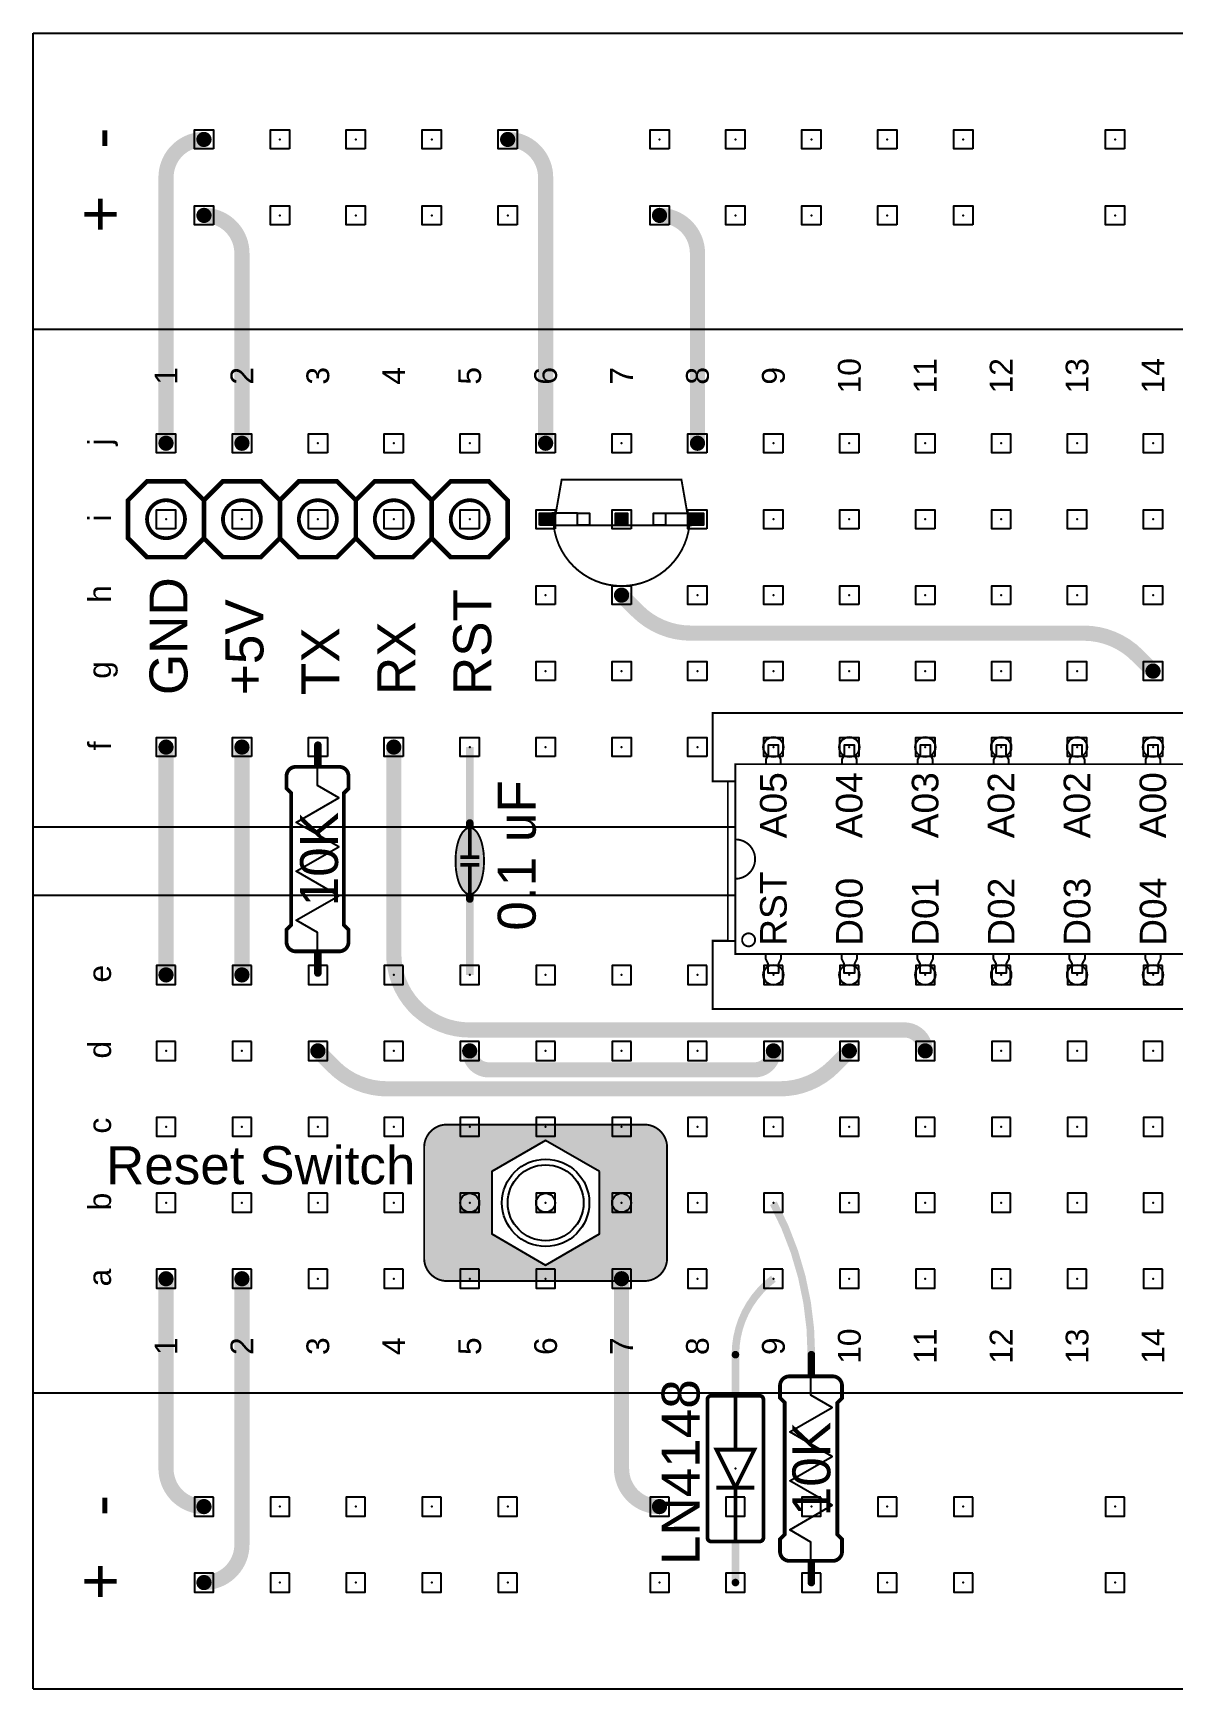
# Model space of a CAD drawing. Header units: inches. Extents: x -1.06 to 2.19, y 1.16 to 3.34.
# Drawn here: x -1.062 to 0.439, y 1.16 to 3.34 of the extents above; entities that cross this region are included whole.
import ezdxf
from ezdxf.enums import TextEntityAlignment as Align

# ---------------------------------------------------------------- set-up
doc = ezdxf.new("R2010")
doc.units = ezdxf.units.IN
doc.header["$MEASUREMENT"] = 0
for name, color, linetype in [('21', 251, 'Continuous'), ('23', 178, 'Continuous'), ('51', 251, 'Continuous'), ('breadboard', 7, 'Continuous'), ('tiepoints', 7, 'Continuous')]:
    doc.layers.add(name, color=color, linetype=linetype)
doc.styles.add('Arial', font='arial.ttf')
doc.styles.add('Pins', font='arial.ttf', dxfattribs={"height": 0.05})
doc.styles.get("Standard").update_dxf_attribs({"font": 'arial.ttf'})

# ---------------------------------------------------------------- blocks, each defined once
blk = doc.blocks.new('Dip_Chip_28_ATMEGA328')
at = {"linetype": 'ByBlock'}
blk.add_wipeout([(-0.05, 0.275), (-0.05, 0.025), (1.35, 0.025), (1.35, 0.275)], dxfattribs=at)
for points in [[(0.01, 0.275), (0.01, 0.2812), (0.0067, 0.2875), (0.0067, 0.3), (-0.0067, 0.3), (-0.0067, 0.2875), (-0.01, 0.2812), (-0.01, 0.275)], [(0.11, 0.275), (0.11, 0.2812), (0.1067, 0.2875), (0.1067, 0.3), (0.0933, 0.3), (0.0933, 0.2875), (0.09, 0.2812), (0.09, 0.275)], [(0.21, 0.275), (0.21, 0.2812), (0.2067, 0.2875), (0.2067, 0.3), (0.1933, 0.3), (0.1933, 0.2875), (0.19, 0.2812), (0.19, 0.275)], [(0.31, 0.275), (0.31, 0.2812), (0.3067, 0.2875), (0.3067, 0.3), (0.2933, 0.3), (0.2933, 0.2875), (0.29, 0.2812), (0.29, 0.275)], [(0.41, 0.275), (0.41, 0.2812), (0.4067, 0.2875), (0.4067, 0.3), (0.3933, 0.3), (0.3933, 0.2875), (0.39, 0.2812), (0.39, 0.275)], [(0.51, 0.275), (0.51, 0.2812), (0.5067, 0.2875), (0.5067, 0.3), (0.4933, 0.3), (0.4933, 0.2875), (0.49, 0.2812), (0.49, 0.275)], [(0.61, 0.275), (0.61, 0.2812), (0.6067, 0.2875), (0.6067, 0.3), (0.5933, 0.3), (0.5933, 0.2875), (0.59, 0.2812), (0.59, 0.275)], [(0.71, 0.275), (0.71, 0.2812), (0.7067, 0.2875), (0.7067, 0.3), (0.6933, 0.3), (0.6933, 0.2875), (0.69, 0.2812), (0.69, 0.275)], [(0.81, 0.275), (0.81, 0.2812), (0.8067, 0.2875), (0.8067, 0.3), (0.7933, 0.3), (0.7933, 0.2875), (0.79, 0.2812), (0.79, 0.275)], [(0.91, 0.275), (0.91, 0.2812), (0.9067, 0.2875), (0.9067, 0.3), (0.8933, 0.3), (0.8933, 0.2875), (0.89, 0.2812), (0.89, 0.275)], [(1.01, 0.275), (1.01, 0.2812), (1.0067, 0.2875), (1.0067, 0.3), (0.9933, 0.3), (0.9933, 0.2875), (0.99, 0.2812), (0.99, 0.275)], [(1.11, 0.275), (1.11, 0.2812), (1.1067, 0.2875), (1.1067, 0.3), (1.0933, 0.3), (1.0933, 0.2875), (1.09, 0.2812), (1.09, 0.275)], [(1.21, 0.275), (1.21, 0.2812), (1.2067, 0.2875), (1.2067, 0.3), (1.1933, 0.3), (1.1933, 0.2875), (1.19, 0.2812), (1.19, 0.275)], [(1.31, 0.275), (1.31, 0.2812), (1.3067, 0.2875), (1.3067, 0.3), (1.2933, 0.3), (1.2933, 0.2875), (1.29, 0.2812), (1.29, 0.275)], [(0.01, 0.025), (0.01, 0.0187), (0.0067, 0.0125), (0.0067, 0), (-0.0067, 0), (-0.0067, 0.0125), (-0.01, 0.0187), (-0.01, 0.025)], [(0.11, 0.025), (0.11, 0.0187), (0.1067, 0.0125), (0.1067, 0), (0.0933, 0), (0.0933, 0.0125), (0.09, 0.0187), (0.09, 0.025)], [(0.21, 0.025), (0.21, 0.0187), (0.2067, 0.0125), (0.2067, 0), (0.1933, 0), (0.1933, 0.0125), (0.19, 0.0187), (0.19, 0.025)], [(0.31, 0.025), (0.31, 0.0187), (0.3067, 0.0125), (0.3067, 0), (0.2933, 0), (0.2933, 0.0125), (0.29, 0.0187), (0.29, 0.025)], [(0.41, 0.025), (0.41, 0.0187), (0.4067, 0.0125), (0.4067, 0), (0.3933, 0), (0.3933, 0.0125), (0.39, 0.0187), (0.39, 0.025)], [(0.51, 0.025), (0.51, 0.0187), (0.5067, 0.0125), (0.5067, 0), (0.4933, 0), (0.4933, 0.0125), (0.49, 0.0187), (0.49, 0.025)], [(0.61, 0.025), (0.61, 0.0187), (0.6067, 0.0125), (0.6067, 0), (0.5933, 0), (0.5933, 0.0125), (0.59, 0.0187), (0.59, 0.025)], [(0.71, 0.025), (0.71, 0.0187), (0.7067, 0.0125), (0.7067, 0), (0.6933, 0), (0.6933, 0.0125), (0.69, 0.0187), (0.69, 0.025)], [(0.81, 0.025), (0.81, 0.0187), (0.8067, 0.0125), (0.8067, 0), (0.7933, 0), (0.7933, 0.0125), (0.79, 0.0187), (0.79, 0.025)], [(0.91, 0.025), (0.91, 0.0187), (0.9067, 0.0125), (0.9067, 0), (0.8933, 0), (0.8933, 0.0125), (0.89, 0.0187), (0.89, 0.025)], [(1.01, 0.025), (1.01, 0.0187), (1.0067, 0.0125), (1.0067, 0), (0.9933, 0), (0.9933, 0.0125), (0.99, 0.0187), (0.99, 0.025)], [(1.11, 0.025), (1.11, 0.0187), (1.1067, 0.0125), (1.1067, 0), (1.0933, 0), (1.0933, 0.0125), (1.09, 0.0187), (1.09, 0.025)], [(1.21, 0.025), (1.21, 0.0187), (1.2067, 0.0125), (1.2067, 0), (1.1933, 0), (1.1933, 0.0125), (1.19, 0.0187), (1.19, 0.025)], [(1.31, 0.025), (1.31, 0.0187), (1.3067, 0.0125), (1.3067, 0), (1.2933, 0), (1.2933, 0.0125), (1.29, 0.0187), (1.29, 0.025)]]:
    blk.add_lwpolyline(points, dxfattribs=at)
at = {"linetype": 'ByBlock', "const_width": 0.0025}
blk.add_lwpolyline([(-0.05, 0.275), (-0.05, 0.025), (1.35, 0.025), (1.35, 0.275)], close=True, dxfattribs=at)
blk.add_lwpolyline([(-0.05, 0.1241, 1), (-0.05, 0.1759)], format="xyb", dxfattribs=at)
blk.add_lwpolyline([(-0.0241, 0.0437, 1), (-0.0412, 0.0437, 1)], format="xyb", close=True, dxfattribs=at)
at = {"linetype": 'ByBlock', "style": 'Arial'}
for s, p in [(' A05', (-0.0002, 0.2644)), ('A04', (0.0998, 0.2644)), ('A03', (0.1998, 0.2644)), ('A02', (0.2998, 0.2644)), ('A02', (0.3998, 0.2644)), ('A00', (0.4998, 0.2644)), ('GND', (0.5998, 0.2644)), ('ARF', (0.6998, 0.2644)), ('VCC', (0.7998, 0.2644)), ('D13', (0.8998, 0.2644)), ('D12', (0.9998, 0.2644)), ('D11', (1.0998, 0.2644)), ('D10', (1.1998, 0.2644)), ('D09', (1.2998, 0.2644))]:
    blk.add_text(s, height=0.035, rotation=90, dxfattribs=at).set_placement(p, align=Align.MIDDLE_RIGHT)
for s, p in [('RST', (0, 0.0358)), ('VCC', (0.6, 0.0358)), ('GND', (0.7, 0.0358)), ('OC1', (0.8, 0.0358)), ('OC2', (0.9, 0.0358)), ('D00', (0.1, 0.0358)), ('D01', (0.2, 0.0358)), ('D02', (0.3, 0.0358)), ('D03', (0.4, 0.0358)), ('D04', (0.5, 0.0358)), ('D05', (1, 0.0358)), ('D06', (1.1, 0.0358)), ('D07', (1.2, 0.0358)), ('D08', (1.3, 0.0358))]:
    blk.add_text(s, height=0.035, rotation=90, dxfattribs=at).set_placement(p, align=Align.MIDDLE_LEFT)
blk = doc.blocks.new('TiePoint')
at = {"color": 1}
blk.add_lwpolyline([(0.0125, -0.0125), (0.0125, 0.0125), (-0.0125, 0.0125), (-0.0125, -0.0125)], close=True, dxfattribs=at)
at = {"color": 7}
blk.add_point((0, 0), dxfattribs=at)
blk = doc.blocks.new('breadboard (400)')
at = {"color": 7}
for p, q in [((-0.54, 3.075), (-0.54, -0.175)), ((1.64, 3.075), (1.64, -0.175))]:
    blk.add_line(p, q, dxfattribs=at)
at = {"layer": 'breadboard', "color": 0}
for p, q in [((-0.54, 3.075), (1.64, 3.075)), ((-0.15, 3.075), (-0.15, -0.175)), ((0.505, 3.075), (0.505, -0.175)), ((0.595, 3.075), (0.595, -0.175)), ((1.25, 3.075), (1.25, -0.175))]:
    blk.add_line(p, q, dxfattribs=at)
at = {"layer": 'tiepoints', "color": 0}
for p in [(0, 2.9), (0.1, 2.9), (0.2, 2.9), (0.3, 2.9), (0.4, 2.9), (-0.4, 2.85), (-0.3, 2.85), (0, 2.8), (0.1, 2.8), (0.2, 2.8), (0.3, 2.8), (0.4, 2.8), (-0.4, 2.75), (-0.3, 2.75), (0, 2.7), (0.1, 2.7), (0.2, 2.7), (0.3, 2.7), (0.4, 2.7), (-0.4, 2.65), (-0.3, 2.65), (0, 2.6), (0.1, 2.6), (0.2, 2.6), (0.3, 2.6), (0.4, 2.6), (-0.4, 2.55), (-0.3, 2.55), (0, 2.5), (0.1, 2.5), (0.2, 2.5), (0.3, 2.5), (0.4, 2.5), (-0.4, 2.45), (-0.3, 2.45), (0, 2.4), (0.1, 2.4), (0.2, 2.4), (0.3, 2.4), (0.4, 2.4), (0, 2.3), (0.1, 2.3), (0.2, 2.3), (0.3, 2.3), (0.4, 2.3), (-0.4, 2.25), (-0.3, 2.25), (0, 2.2), (0.1, 2.2), (0.2, 2.2), (0.3, 2.2), (0.4, 2.2), (-0.4, 2.15), (-0.3, 2.15), (0, 2.1), (0.1, 2.1), (0.2, 2.1), (0.3, 2.1), (0.4, 2.1), (-0.4, 2.05), (-0.3, 2.05), (0, 2), (0.1, 2), (0.2, 2), (0.3, 2), (0.4, 2), (-0.4, 1.95), (-0.3, 1.95), (0, 1.9), (0.1, 1.9), (0.2, 1.9), (0.3, 1.9), (0.4, 1.9), (-0.4, 1.85), (-0.3, 1.85), (0, 1.8), (0.1, 1.8), (0.2, 1.8), (0.3, 1.8), (0.4, 1.8), (0, 1.7), (0.1, 1.7), (0.2, 1.7), (0.3, 1.7), (0.4, 1.7), (-0.4, 1.65), (-0.3, 1.65), (0, 1.6), (0.1, 1.6), (0.2, 1.6), (0.3, 1.6), (0.4, 1.6)]:
    blk.add_blockref('TiePoint', p, dxfattribs=at)
at = {"layer": 'tiepoints', "color": 0, "xscale": -1}
for p in [(0.7, 2.9), (0.8, 2.9), (0.9, 2.9), (1, 2.9), (1.1, 2.9), (1.4, 2.85), (1.5, 2.85), (0.7, 2.8), (0.8, 2.8), (0.9, 2.8), (1, 2.8), (1.1, 2.8), (1.4, 2.75), (1.5, 2.75), (0.7, 2.7), (0.8, 2.7), (0.9, 2.7), (1, 2.7), (1.1, 2.7), (1.4, 2.65), (1.5, 2.65), (0.7, 2.6), (0.8, 2.6), (0.9, 2.6), (1, 2.6), (1.1, 2.6), (1.4, 2.55), (1.5, 2.55), (0.7, 2.5), (0.8, 2.5), (0.9, 2.5), (1, 2.5), (1.1, 2.5), (1.4, 2.45), (1.5, 2.45), (0.7, 2.4), (0.8, 2.4), (0.9, 2.4), (1, 2.4), (1.1, 2.4), (0.7, 2.3), (0.8, 2.3), (0.9, 2.3), (1, 2.3), (1.1, 2.3), (1.4, 2.25), (1.5, 2.25), (0.7, 2.2), (0.8, 2.2), (0.9, 2.2), (1, 2.2), (1.1, 2.2), (1.4, 2.15), (1.5, 2.15), (0.7, 2.1), (0.8, 2.1), (0.9, 2.1), (1, 2.1), (1.1, 2.1), (1.4, 2.05), (1.5, 2.05), (0.7, 2), (0.8, 2), (0.9, 2), (1, 2), (1.1, 2), (1.4, 1.95), (1.5, 1.95), (0.7, 1.9), (0.8, 1.9), (0.9, 1.9), (1, 1.9), (1.1, 1.9), (1.4, 1.85), (1.5, 1.85), (0.7, 1.8), (0.8, 1.8), (0.9, 1.8), (1, 1.8), (1.1, 1.8), (0.7, 1.7), (0.8, 1.7), (0.9, 1.7), (1, 1.7), (1.1, 1.7), (1.4, 1.65), (1.5, 1.65), (0.7, 1.6), (0.8, 1.6), (0.9, 1.6), (1, 1.6), (1.1, 1.6)]:
    blk.add_blockref('TiePoint', p, dxfattribs=at)
at = {"layer": 'breadboard', "color": 254, "style": 'Pins'}
for s, height, p in [('+', 0.06, (-0.39844, 2.98744)), ('a', 0.03, (0.00156, 2.98744)), ('b', 0.03, (0.10156, 2.98744)), ('c', 0.03, (0.20156, 2.98744)), ('d', 0.03, (0.30156, 2.98744)), ('e', 0.03, (0.40156, 2.98744)), ('f', 0.03, (0.70156, 2.98744)), ('g', 0.03, (0.80156, 2.98744)), ('h', 0.03, (0.90156, 2.98744)), ('i', 0.03, (1.00156, 2.98744)), ('j', 0.03, (1.10156, 2.98744)), ('+', 0.06, (1.40156, 2.98744)), ('-', 0.06, (-0.29844, 2.98744)), ('-', 0.06, (1.50156, 2.98744)), ('1', 0.03, (-0.0888, 2.90005)), ('1', 0.03, (1.1888, 2.90005)), ('2', 0.03, (-0.0888, 2.80005)), ('2', 0.03, (1.1888, 2.80005)), ('3', 0.03, (-0.0888, 2.70005)), ('3', 0.03, (1.1888, 2.70005)), ('4', 0.03, (-0.0888, 2.60005)), ('4', 0.03, (1.1888, 2.60005)), ('5', 0.03, (-0.0888, 2.50005)), ('5', 0.03, (1.1888, 2.50005)), ('6', 0.03, (-0.0888, 2.40005)), ('6', 0.03, (1.1888, 2.40005)), ('7', 0.03, (-0.0888, 2.30005)), ('7', 0.03, (1.1888, 2.30005)), ('8', 0.03, (-0.0888, 2.20005)), ('8', 0.03, (1.1888, 2.20005)), ('9', 0.03, (-0.0888, 2.10005)), ('9', 0.03, (1.1888, 2.10005)), ('10', 0.03, (-0.0888, 2.00005)), ('10', 0.03, (1.1888, 2.00005)), ('11', 0.03, (-0.0888, 1.90005)), ('11', 0.03, (1.1888, 1.90005)), ('12', 0.03, (-0.0888, 1.80005)), ('12', 0.03, (1.1888, 1.80005)), ('13', 0.03, (-0.0888, 1.70005)), ('13', 0.03, (1.1888, 1.70005)), ('14', 0.03, (-0.0888, 1.60005)), ('14', 0.03, (1.1888, 1.60005))]:
    blk.add_text(s, height=height, dxfattribs=at).set_placement(p, align=Align.MIDDLE_CENTER)
blk = doc.blocks.new('resistor_0.25W')
at = {"linetype": 'ByBlock'}
blk.add_lwpolyline([(0.026, 0.0005), (0.0533, 0.0005), (0.0694, 0.0284), (0.1017, -0.0275), (0.1339, 0.0284), (0.1661, -0.0275), (0.1983, 0.0284), (0.2306, -0.0275), (0.2467, 0.0005), (0.274, 0.0005)], dxfattribs=at)
at = {"linetype": 'ByBlock', "const_width": 0.005}
for points in [[(-0.0025, 0, 1), (0.0025, 0, 1)], [(0.2975, 0, 1), (0.3025, 0, 1)]]:
    blk.add_lwpolyline(points, format="xyb", close=True, dxfattribs=at)
at = {"layer": '21', "const_width": 0.005}
blk.add_lwpolyline([(0.0285, 0.0005), (0.0285, -0.028, 0.414214), (0.0409, -0.0404), (0.057, -0.0404), (0.0632, -0.0342), (0.2368, -0.0342), (0.243, -0.0404), (0.2591, -0.0404, 0.414214), (0.2715, -0.028), (0.2715, 0.0005), (0.2715, 0.0289, 0.414214), (0.2591, 0.0413), (0.243, 0.0413), (0.2368, 0.0351), (0.0632, 0.0351), (0.057, 0.0413), (0.0409, 0.0413, 0.414214), (0.0285, 0.0289)], format="xyb", close=True, dxfattribs=at)
at = {"layer": '23'}
blk.add_point((0.1321, 0), dxfattribs=at)
at = {"layer": '51', "const_width": 0.01}
for points in [[(0, 0), (0.026, 0)], [(0.3, 0), (0.274, 0)]]:
    blk.add_lwpolyline(points, dxfattribs=at)
blk = doc.blocks.new('Diode_Plane_DO-41')
at = {"linetype": 'ByBlock', "const_width": 0.005}
for points in [[(0.054075, -0.03187, 0.41421356), (0.059075, -0.03687), (0.240925, -0.03687, 0.41421356), (0.245925, -0.03187), (0.245925, 0.03187, 0.41421356), (0.240925, 0.03687), (0.059075, 0.03687, 0.41421356), (0.054075, 0.03187)], [(-0.0025, 0, 1), (0.0025, 0, 1)], [(0.2975, 0, 1), (0.3025, 0, 1)]]:
    blk.add_lwpolyline(points, format="xyb", close=True, dxfattribs=at)
at = {"linetype": 'ByBlock'}
for points in [[(0.051575, 0, 0.005, 0.005, 0), (0.125, 0, 0.005, 0.005, 0)], [(0.175, 0, 0.005, 0.005, 0), (0.248425, 0, 0.005, 0.005, 0)]]:
    blk.add_lwpolyline(points, format="xyseb", dxfattribs=at)
at = {"layer": '21', "const_width": 0.005}
blk.add_lwpolyline([(0.125, 0), (0.175, 0.025), (0.175, -0.025)], close=True, dxfattribs=at)
at = {"layer": '21'}
for points, const_width in [([(0.125, 0.025), (0.125, -0.025)], 0.005), ([(0, 0), (0.051575, 0)], 0.01), ([(0.248425, 0), (0.3, 0)], 0.01)]:
    blk.add_lwpolyline(points, dxfattribs=dict(at, const_width=const_width))
at = {"layer": '23'}
blk.add_point((0.15, 0), dxfattribs=at)
blk = doc.blocks.new('switch_push_buttonl')
h = blk.add_hatch(color=256)
h.set_gradient(color1=(255, 251, 230), color2=(255, 251, 230))
edge = h.paths.add_edge_path()
edge.add_arc((-0.03, -0.073), 0.03, 180, 270)
edge.add_line((-0.03, -0.103), (0.23, -0.103))
edge.add_arc((0.23, -0.073), 0.03, 270, 360)
edge.add_line((0.26, -0.073), (0.26, 0.073))
edge.add_arc((0.23, 0.073), 0.03, 0, 90)
edge.add_line((0.23, 0.103), (-0.03, 0.103))
edge.add_arc((-0.03, 0.073), 0.03, 90, 180)
edge.add_line((-0.06, 0.073), (-0.06, -0.073))
h.paths.add_polyline_path([(0.029, -0.041), (0.1, -0.082), (0.171, -0.041), (0.171, 0.041), (0.1, 0.082), (0.029, 0.041)], flags=16)
at = {"const_width": 0.0025}
blk.add_lwpolyline([(-0.06, -0.073, 0.414214), (-0.03, -0.103), (0.23, -0.103, 0.414214), (0.26, -0.073), (0.26, 0.073, 0.414214), (0.23, 0.103), (-0.03, 0.103, 0.414214), (-0.06, 0.073)], format="xyb", close=True, dxfattribs=at)
blk.add_lwpolyline([(0.029, -0.041), (0.1, -0.082), (0.171, -0.041), (0.171, 0.041), (0.1, 0.082), (0.029, 0.041)], close=True)
for centre, radius in [((0.1, 0), 0.0575), ((0.1, 0), 0.05), ((0, 0), 0.0125), ((0.1, 0), 0.0125), ((0.2, 0), 0.0125)]:
    blk.add_circle(centre, radius)
blk = doc.blocks.new('Pin-Socket-Single')
at = {"linetype": 'ByBlock'}
for p, q in [((-0.0125, 0.0125), (0.0125, 0.0125)), ((-0.0125, -0.0125), (-0.0125, 0.0125)), ((0.0125, 0.0125), (0.0125, -0.0125)), ((0.0125, -0.0125), (-0.0125, -0.0125))]:
    blk.add_line(p, q, dxfattribs=at)
at = {"linetype": 'ByBlock', "const_width": 0.005}
blk.add_lwpolyline([(-0.025, 0, 1), (0.025, 0, 1)], format="xyb", close=True, dxfattribs=at)
at = {"layer": '21', "const_width": 0.006}
blk.add_lwpolyline([(-0.025, -0.05), (-0.05, -0.025), (-0.05, 0.025), (-0.025, 0.05), (0.025, 0.05), (0.05, 0.025), (0.05, -0.025), (0.025, -0.05)], close=True, dxfattribs=at)
blk = doc.blocks.new('Header_05pin')
at = {"linetype": 'ByBlock'}
for p in [(0, 0), (0.1, 0), (0.2, 0), (0.3, 0), (0.4, 0)]:
    blk.add_blockref('Pin-Socket-Single', p, dxfattribs=at)
blk = doc.blocks.new('Capacitor_Ceramic_Medium')
at = {"linetype": 'ByBlock'}
h = blk.add_hatch(color=256, dxfattribs=at)
h.set_gradient(color1=(204, 153, 0), color2=(204, 153, 0))
edge = h.paths.add_edge_path()
edge.add_arc((0.0151, 0), 0.00884, 180, 201.818)
edge.add_arc((0.0159, 0.0003), 0.00971, 201.818, 222.6196)
edge.add_arc((0.0353, 0.0182), 0.0361, 222.6196, 227.7217)
edge.add_arc((0.0192, 0.0005), 0.0121, 227.7217, 236.5255)
edge.add_arc((0.0422, 0.0353), 0.0539, 236.5255, 240.9992)
edge.add_arc((0.0289, 0.0112), 0.0264, 240.9992, 247.3943)
edge.add_arc((0.0513, 0.0652), 0.0848, 247.3943, 250.0798)
edge.add_arc((0.0356, 0.0216), 0.0384, 250.0798, 254.069)
edge.add_arc((0.053, 0.0828), 0.1022, 254.069, 256.041)
edge.add_arc((0.0455, 0.0524), 0.0707, 256.041, 258.4109)
edge.add_arc((0.0438, 0.0441), 0.0623, 258.4109, 260.6629)
edge.add_arc((0.0591, 0.1375), 0.157, 260.6629, 262.0817)
edge.add_arc((0.0478, 0.0561), 0.0748, 262.0817, 266.4221)
edge.add_arc((0.05, 0.0913), 0.11, 266.4221, 270)
edge.add_arc((0.05, 0.0913), 0.11, 270, 273.5779)
edge.add_arc((0.0522, 0.0561), 0.0748, 273.5779, 277.9183)
edge.add_arc((0.0409, 0.1375), 0.157, 277.9183, 279.3371)
edge.add_arc((0.0562, 0.0441), 0.0623, 279.3371, 281.5891)
edge.add_arc((0.0545, 0.0524), 0.0707, 281.5891, 283.959)
edge.add_arc((0.047, 0.0828), 0.1022, 283.959, 285.931)
edge.add_arc((0.0644, 0.0216), 0.0384, 285.931, 289.9202)
edge.add_arc((0.0487, 0.0652), 0.0848, 289.9202, 292.6057)
edge.add_arc((0.0711, 0.0112), 0.0264, 292.6057, 299.0008)
edge.add_arc((0.0578, 0.0353), 0.0539, 299.0008, 303.4745)
edge.add_arc((0.0808, 0.0005), 0.0121, 303.4745, 312.2783)
edge.add_arc((0.0647, 0.0182), 0.0361, 312.2783, 317.3804)
edge.add_arc((0.0841, 0.0003), 0.00971, 317.3804, 338.182)
edge.add_arc((0.0849, 0), 0.00884, 338.182, 360)
edge.add_arc((0.0849, 0), 0.00884, 360, 381.818)
edge.add_arc((0.0841, -0.0003), 0.00971, 21.818, 42.6196)
edge.add_arc((0.0647, -0.0182), 0.0361, 42.6196, 47.7217)
edge.add_arc((0.0808, -0.0005), 0.0121, 47.7217, 56.5255)
edge.add_arc((0.0578, -0.0353), 0.0539, 56.5255, 60.9992)
edge.add_arc((0.0711, -0.0112), 0.0264, 60.9992, 67.3943)
edge.add_arc((0.0487, -0.0652), 0.0848, 67.3943, 70.0798)
edge.add_arc((0.0644, -0.0216), 0.0384, 70.0798, 74.069)
edge.add_arc((0.047, -0.0828), 0.1022, 74.069, 76.041)
edge.add_arc((0.0545, -0.0524), 0.0707, 76.041, 78.4109)
edge.add_arc((0.0562, -0.0441), 0.0623, 78.4109, 80.6629)
edge.add_arc((0.0409, -0.1375), 0.157, 80.6629, 82.0817)
edge.add_arc((0.0522, -0.0561), 0.0748, 82.0817, 86.4221)
edge.add_arc((0.05, -0.0913), 0.11, 86.4221, 90)
edge.add_arc((0.05, -0.0913), 0.11, 90, 93.5779)
edge.add_arc((0.0478, -0.0561), 0.0748, 93.5779, 97.9183)
edge.add_arc((0.0591, -0.1375), 0.157, 97.9183, 99.3371)
edge.add_arc((0.0438, -0.0441), 0.0623, 99.3371, 101.5891)
edge.add_arc((0.0455, -0.0524), 0.0707, 101.5891, 103.959)
edge.add_arc((0.053, -0.0828), 0.1022, 103.959, 105.931)
edge.add_arc((0.0356, -0.0216), 0.0384, 105.931, 109.9202)
edge.add_arc((0.0513, -0.0652), 0.0848, 109.9202, 112.6057)
edge.add_arc((0.0289, -0.0112), 0.0264, 112.6057, 119.0008)
edge.add_arc((0.0422, -0.0353), 0.0539, 119.0008, 123.4745)
edge.add_arc((0.0192, -0.0005), 0.0121, 123.4745, 132.2783)
edge.add_arc((0.0353, -0.0182), 0.0361, 132.2783, 137.3804)
edge.add_arc((0.0159, -0.0003), 0.00971, 137.3804, 158.182)
edge.add_arc((0.0151, 0), 0.00884, 158.182, 180)
for points, const_width in [([(-0.0025, 0, 1), (0.0025, 0, 1)], 0.005), ([(0.0062, 0, 0.095488), (0.0069, -0.0033, 0.091014), (0.0088, -0.0062, 0.022266), (0.011, -0.0085, 0.038433), (0.0125, -0.0097, 0.019523), (0.0161, -0.0118, 0.027911), (0.0187, -0.0131, 0.011718), (0.0225, -0.0146, 0.017408), (0.025, -0.0154, 0.008605), (0.0284, -0.0163, 0.010341), (0.0312, -0.0169, 0.009827), (0.0337, -0.0174, 0.00619), (0.0375, -0.018, 0.018941), (0.0431, -0.0185, 0.015613), (0.05, -0.0187, 0.015613), (0.0569, -0.0185, 0.018941), (0.0625, -0.018, 0.00619), (0.0663, -0.0174, 0.009827), (0.0688, -0.0169, 0.010341), (0.0716, -0.0163, 0.008605), (0.075, -0.0154, 0.017408), (0.0775, -0.0146, 0.011718), (0.0812, -0.0131, 0.027911), (0.0839, -0.0118, 0.019523), (0.0875, -0.0097, 0.038433), (0.089, -0.0085, 0.022266), (0.0912, -0.0062, 0.091014), (0.0931, -0.0033, 0.095488), (0.0938, 0, 0.095488), (0.0931, 0.0033, 0.091014), (0.0912, 0.0062, 0.022266), (0.089, 0.0085, 0.038433), (0.0875, 0.0097, 0.019523), (0.0839, 0.0118, 0.027911), (0.0812, 0.0131, 0.011718), (0.0775, 0.0146, 0.017408), (0.075, 0.0154, 0.008605), (0.0716, 0.0163, 0.010341), (0.0688, 0.0169, 0.009827), (0.0663, 0.0174, 0.00619), (0.0625, 0.018, 0.018941), (0.0569, 0.0185, 0.015613), (0.05, 0.0187, 0.015613), (0.0431, 0.0185, 0.018941), (0.0375, 0.018, 0.00619), (0.0337, 0.0174, 0.009827), (0.0312, 0.0169, 0.010341), (0.0284, 0.0163, 0.008605), (0.025, 0.0154, 0.017408), (0.0225, 0.0146, 0.011718), (0.0187, 0.0131, 0.027911), (0.0161, 0.0118, 0.019523), (0.0125, 0.0097, 0.038433), (0.011, 0.0085, 0.022266), (0.0088, 0.0062, 0.091014), (0.0069, 0.0033, 0.095488)], 0.0025), ([(0.0975, 0, 1), (0.1025, 0, 1)], 0.005)]:
    blk.add_lwpolyline(points, format="xyb", close=True, dxfattribs=dict(at, const_width=const_width))
for points in [[(0.0062, 0, 0.005, 0.005, 0), (0.045, 0, 0.005, 0.005, 0)], [(0.055, 0, 0.005, 0.005, 0), (0.0938, 0, 0.005, 0.005, 0)]]:
    blk.add_lwpolyline(points, format="xyseb", dxfattribs=at)
at = {"layer": '21', "const_width": 0.005}
for points in [[(0.045, -0.0125), (0.045, 0.0125)], [(0.055, -0.0125), (0.055, 0.0125)]]:
    blk.add_lwpolyline(points, dxfattribs=at)
at = {"layer": '51', "const_width": 0.01}
for points in [[(0.0062, 0), (0, 0)], [(0.1, 0), (0.0938, 0)]]:
    blk.add_lwpolyline(points, dxfattribs=at)
blk = doc.blocks.new('Dip_Socket_28_pin(300)')
at = {"linetype": 'ByBlock'}
blk.add_wipeout([(1.38, 0.345), (-0.08, 0.345), (-0.08, 0.255), (-0.06, 0.255), (-0.06, 0.045), (-0.08, 0.045), (-0.08, -0.045), (1.38, -0.045), (1.38, 0.045), (1.36, 0.045), (1.36, 0.255), (1.38, 0.255)], dxfattribs=at)
for p, q in [((-0.08, 0.255), (1.36, 0.255)), ((-0.08, 0.045), (1.36, 0.045))]:
    blk.add_line(p, q, dxfattribs=at)
for centre in [(0, 0.3), (0.1, 0.3), (0.2, 0.3), (0.3, 0.3), (0.4, 0.3), (0.5, 0.3), (0.6, 0.3), (0.7, 0.3), (0.8, 0.3), (0.9, 0.3), (1, 0.3), (1.1, 0.3), (1.2, 0.3), (1.3, 0.3), (0, 0), (0.1, 0), (0.2, 0), (0.3, 0), (0.4, 0), (0.5, 0), (0.6, 0), (0.7, 0), (0.8, 0), (0.9, 0), (1, 0), (1.1, 0), (1.2, 0), (1.3, 0)]:
    blk.add_circle(centre, 0.0133, dxfattribs=at)
at = {"layer": '21', "const_width": 0.0025}
blk.add_lwpolyline([(1.38, 0.345), (-0.08, 0.345), (-0.08, 0.255), (-0.06, 0.255), (-0.06, 0.045), (-0.08, 0.045), (-0.08, -0.045), (1.38, -0.045), (1.38, 0.045), (1.36, 0.045), (1.36, 0.255), (1.38, 0.255)], close=True, dxfattribs=at)
blk = doc.blocks.new('TO-92_top')
at = {"color": 1}
for p, q in [((-0.058, 0.008), (-0.092, 0.008)), ((0.058, 0.008), (0.092, 0.008)), ((-0.0894, -0.008), (-0.092, -0.008)), ((-0.0894, -0.008), (0.0894, -0.008)), ((0.058, -0.008), (0.092, -0.008))]:
    blk.add_line(p, q, dxfattribs=at)
at = {"color": 7, "const_width": 0.0025}
blk.add_lwpolyline([(-0.0789, 0.052), (-0.0894, -0.008, 0.894427), (0.0894, -0.008), (0.0789, 0.052)], format="xyb", close=True, dxfattribs=at)
at = {"color": 1}
for points in [[(-0.108, -0.008), (-0.108, 0.008), (-0.092, 0.008), (-0.092, -0.008)], [(-0.058, -0.008), (-0.058, 0.008), (-0.042, 0.008), (-0.042, -0.008)], [(-0.008, -0.008), (-0.008, 0.008), (0.008, 0.008), (0.008, -0.008)], [(0.042, -0.008), (0.042, 0.008), (0.058, 0.008), (0.058, -0.008)], [(0.092, -0.008), (0.092, 0.008), (0.108, 0.008), (0.108, -0.008)]]:
    blk.add_lwpolyline(points, close=True, dxfattribs=at)
at = {"color": 7}
for points in [[(-0.108, 0.008), (-0.108, -0.008), (-0.092, 0.008), (-0.092, -0.008)], [(-0.092, 0.008), (-0.092, -0.008), (-0.0866, 0.008), (-0.0894, -0.008)], [(-0.008, 0.008), (-0.008, -0.008), (0.008, 0.008), (0.008, -0.008)], [(0.092, 0.008), (0.092, -0.008), (0.0866, 0.008), (0.0894, -0.008)], [(0.108, 0.008), (0.108, -0.008), (0.092, 0.008), (0.092, -0.008)]]:
    blk.add_solid(points, dxfattribs=at)

msp = doc.modelspace()

# ---------------------------------------------------------------- linework, layer by layer
at = {"color": 94, "const_width": 0.02}
for points in [[(-0.8869, 2.8), (-0.8869, 3.15, -0.414214), (-0.8369, 3.2)], [(-0.3869, 2.8), (-0.3869, 3.15, 0.414214), (-0.4369, 3.2)], [(-0.8869, 1.7), (-0.8869, 1.45, 0.414214), (-0.8369, 1.4)]]:
    msp.add_lwpolyline(points, format="xyb", dxfattribs=at)
at = {"color": 94, "const_width": 0.01}
for points in [[(-0.8369, 3.205, 1), (-0.8369, 3.195, 1)], [(-0.4369, 3.205, -1), (-0.4369, 3.195, -1)], [(-0.8869, 2.805, -1), (-0.8869, 2.795, -1)], [(-0.3869, 2.805, 1), (-0.3869, 2.795, 1)], [(-0.8869, 2.405, -1), (-0.8869, 2.395, -1)], [(-0.8869, 2.105, -1), (-0.8869, 2.095, -1)], [(-0.8869, 1.695, 1), (-0.8869, 1.705, 1)], [(-0.8369, 1.395, 1), (-0.8369, 1.405, 1)], [(-0.2369, 1.395, 1), (-0.2369, 1.405, 1)]]:
    msp.add_lwpolyline(points, format="xyb", close=True, dxfattribs=at)
at = {"color": 1}
for points in [[(-0.7869, 2.8, 0.02, 0.02, 0), (-0.7869, 3.05, 0.02, 0.02, 0.414214), (-0.8369, 3.1, 0.02, 0.02, 0)], [(-0.1869, 2.8, 0.02, 0.02, 0), (-0.1869, 3.05, 0.02, 0.02, 0.414214), (-0.2369, 3.1, 0.02, 0.02, 0)], [(-0.7869, 2.1, 0.02, 0.02, 0), (-0.7869, 2.4, 0.02, 0.02, 0)]]:
    msp.add_lwpolyline(points, format="xyseb", dxfattribs=at)
at = {"color": 1, "const_width": 0.01}
for points in [[(-0.8369, 3.105, -1), (-0.8369, 3.095, -1)], [(-0.2369, 3.105, -1), (-0.2369, 3.095, -1)], [(-0.7869, 2.805, -1), (-0.7869, 2.795, -1)], [(-0.1869, 2.805, -1), (-0.1869, 2.795, -1)], [(-0.7869, 2.405, -1), (-0.7869, 2.395, -1)], [(-0.7869, 2.105, -1), (-0.7869, 2.095, -1)], [(-0.7869, 1.695, 1), (-0.7869, 1.705, 1)], [(-0.2869, 1.695, 1), (-0.2869, 1.705, 1)], [(-0.8369, 1.295, -1), (-0.8369, 1.305, -1)]]:
    msp.add_lwpolyline(points, format="xyb", close=True, dxfattribs=at)
at = {"color": 2, "const_width": 0.02}
msp.add_lwpolyline([(0.4131, 2.5), (0.3923, 2.5207, 0.198912), (0.3216, 2.55), (-0.1955, 2.55, -0.198912), (-0.2662, 2.5793), (-0.2869, 2.6)], format="xyb", dxfattribs=at)
at = {"color": 2, "const_width": 0.01}
for points in [[(-0.2869, 2.595, 1), (-0.2869, 2.605, 1)], [(0.4131, 2.495, 1), (0.4131, 2.505, 1)]]:
    msp.add_lwpolyline(points, format="xyb", close=True, dxfattribs=at)
at = {"color": 94}
for points in [[(-0.8869, 2.1, 0.02, 0.02, 0), (-0.8869, 2.4, 0.02, 0.02, 0)], [(-0.2869, 1.7, 0.02, 0.02, 0), (-0.2869, 1.45, 0.02, 0.02, 0.414214), (-0.2369, 1.4, 0.02, 0.02, 0)]]:
    msp.add_lwpolyline(points, format="xyseb", dxfattribs=at)
at = {"color": 243, "const_width": 0.01}
for points in [[(-0.5869, 2.395, 1), (-0.5869, 2.405, 1)], [(0.1131, 1.995, 1), (0.1131, 2.005, 1)]]:
    msp.add_lwpolyline(points, format="xyb", close=True, dxfattribs=at)
at = {"const_width": 0.01}
msp.add_lwpolyline([(-0.4869, 2.1), (-0.4869, 2.4)], dxfattribs=at)
at = {"color": 165, "const_width": 0.02}
msp.add_lwpolyline([(0.0131, 2), (-0.0077, 1.9793, -0.198912), (-0.0784, 1.95), (-0.5955, 1.95, -0.198912), (-0.6662, 1.9793), (-0.6869, 2)], format="xyb", dxfattribs=at)
at = {"color": 165, "const_width": 0.01}
for points in [[(-0.6869, 1.995, 1), (-0.6869, 2.005, 1)], [(0.0131, 1.995, 1), (0.0131, 2.005, 1)]]:
    msp.add_lwpolyline(points, format="xyb", close=True, dxfattribs=at)
at = {"color": 3, "const_width": 0.02}
msp.add_lwpolyline([(-0.4869, 2, 0.414214), (-0.4619, 1.975), (-0.1119, 1.975, 0.414214), (-0.0869, 2)], format="xyb", dxfattribs=at)
at = {"color": 3, "const_width": 0.01}
for points in [[(-0.4869, 1.995, 1), (-0.4869, 2.005, 1)], [(-0.0869, 1.995, 1), (-0.0869, 2.005, 1)]]:
    msp.add_lwpolyline(points, format="xyb", close=True, dxfattribs=at)
at = {"const_width": 0.01}
for points in [[(-0.0369, 1.5994, 0.12388), (-0.0869, 1.7994)], [(-0.0869, 1.7, 0.236068), (-0.1369, 1.6)]]:
    msp.add_lwpolyline(points, format="xyb", dxfattribs=at)
at = {"color": 1, "const_width": 0.02}
msp.add_lwpolyline([(-0.7869, 1.7), (-0.7869, 1.35, -0.414214), (-0.8369, 1.3)], format="xyb", dxfattribs=at)

# ---------------------------------------------------------------- block references
for name, p, rotation in [('Header_05pin', (-0.4869, 2.7), 180), ('TO-92_top', (-0.2869, 2.7), 360), ('Dip_Socket_28_pin(300)', (-0.0869, 2.1), 360), ('resistor_0.25W', (-0.6869, 2.1025), 90), ('Capacitor_Ceramic_Medium', (-0.4868, 2.2), 90), ('switch_push_buttonl', (-0.2869, 1.8), 180), ('Diode_Plane_DO-41', (-0.1369, 1.3), 90), ('resistor_0.25W', (-0.0369, 1.3), 90)]:
    msp.add_blockref(name, p, dxfattribs=dict(rotation=rotation))

# ---------------------------------------------------------------- texts
for s, rotation, p in [('0.1 uF', 90, (-0.425, 2.1583)), ('10K', 90, (-0.6853, 2.1903)), ('Reset Switch', 360, (-0.966, 1.8495)), ('LN4148', 90, (-0.2091, 1.323)), ('10K', 90, (-0.0369, 1.3873))]:
    msp.add_text(s, height=0.05, rotation=rotation).set_placement(p, align=Align.MIDDLE_LEFT)

# ---------------------------------------------------------------- next in the draw order: block references
at = {"rotation": 90}
msp.add_blockref('breadboard (400)', (2.0131, 1.7), dxfattribs=at)

# ---------------------------------------------------------------- next in the draw order: block references
at = {"rotation": 360}
msp.add_blockref('Dip_Chip_28_ATMEGA328', (-0.0869, 2.1025), dxfattribs=at)

# ---------------------------------------------------------------- next in the draw order: wipeouts: each hides what was drawn before it
msp.add_wipeout([(-0.9245, 2.4461), (-0.4388, 2.4461), (-0.4388, 2.6325), (-0.9245, 2.6325)])

# ---------------------------------------------------------------- next in the draw order: linework, layer by layer
at = {"color": 243, "const_width": 0.02}
msp.add_lwpolyline([(0.1131, 2, 0.414214), (0.0856, 2.0275), (-0.4869, 2.0275, -0.414214), (-0.5869, 2.1275), (-0.5869, 2.4)], format="xyb", dxfattribs=at)

# ---------------------------------------------------------------- next in the draw order: texts
for s, p in [('GND', (-0.8836, 2.4684)), ('+5V', (-0.7836, 2.4684)), ('RST', (-0.4836, 2.4684)), ('TX', (-0.6836, 2.4684)), ('RX', (-0.5836, 2.4684))]:
    msp.add_text(s, height=0.05, rotation=90).set_placement(p, align=Align.MIDDLE_LEFT)

doc.saveas('drawing.dxf')
